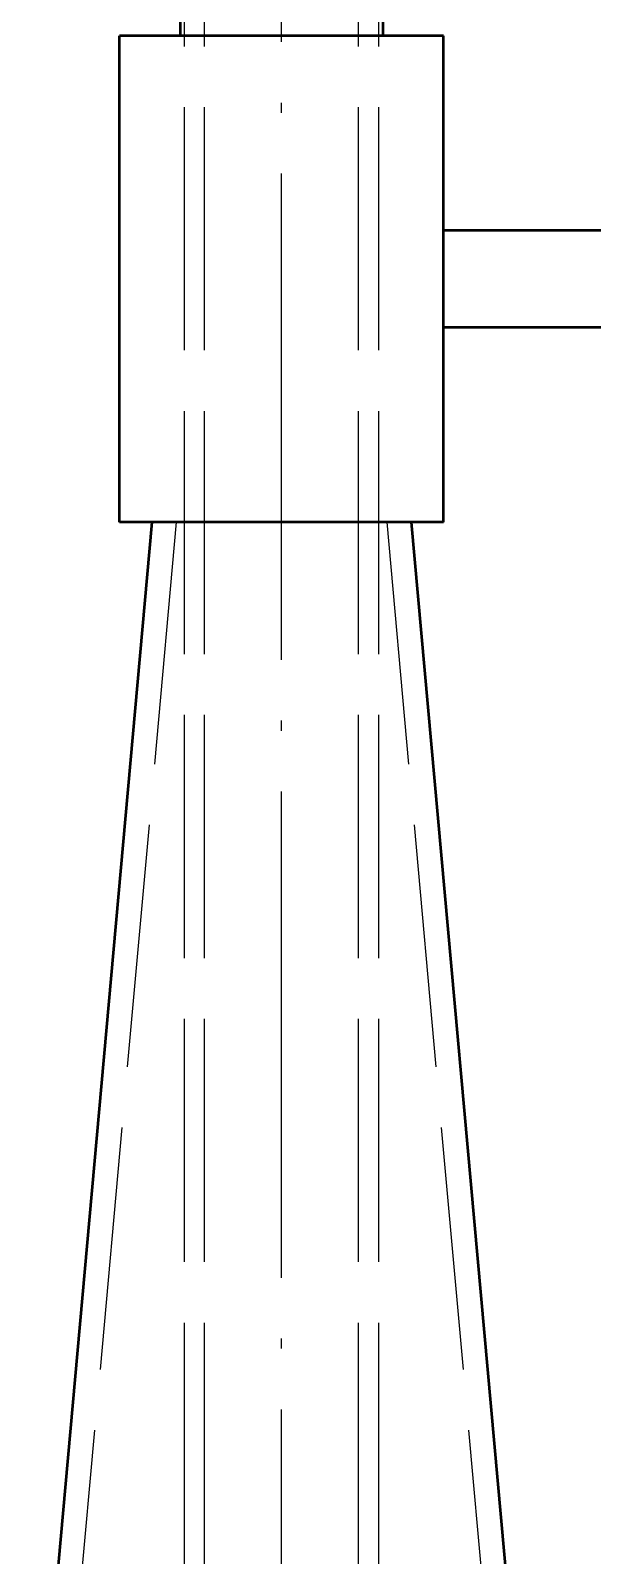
# Model space of a CAD drawing. Header units: millimetres. Extents: x 0 to 594, y 0 to 420.
# Drawn here: x 219.7 to 226.64, y 294.95 to 313.77 of the extents above; entities that cross this region are included whole.
import ezdxf

# ---------------------------------------------------------------- set-up
doc = ezdxf.new("R2010")
doc.units = ezdxf.units.MM
doc.linetypes.add('ISO02-TRAZOS', pattern=[3.75, 3, -0.75])
doc.linetypes.add('ISO04-TRAZO-PUNTO', pattern=[7.625, 6, -0.75, 0.125, -0.75])
for name, color, linetype, lineweight in [('01-VISIBLE', 7, 'CONTINUOUS', 50), ('02-OCULTA', 4, 'ISO02-TRAZOS', 25), ('03-EJE', 1, 'ISO04-TRAZO-PUNTO', 25)]:
    doc.layers.add(name, color=color, linetype=linetype, lineweight=lineweight)

msp = doc.modelspace()

# ---------------------------------------------------------------- linework, layer by layer
at = {"layer": '01-VISIBLE'}
for p, q in [((224.05, 357.758), (224.05, 313.7)), ((221.55, 341.62), (221.55, 313.7)), ((224.8, 313.7), (220.8, 313.7)), ((220.8, 307.7), (220.8, 313.7)), ((224.8, 307.7), (224.8, 313.7)), ((233.8, 311.3), (224.8, 311.3)), ((233.8, 310.1), (224.8, 310.1)), ((221.2, 307.7), (219.764, 291.74)), ((224.8, 307.7), (220.8, 307.7)), ((224.4, 307.7), (226.2, 287.7))]:
    msp.add_line(p, q, dxfattribs=at)
at = {"layer": '02-OCULTA'}
for p, q in [((221.6, 257.32), (221.6, 358.898)), ((221.85, 257.32), (221.85, 358.898)), ((223.75, 257.32), (223.75, 358.898)), ((224, 257.32), (224, 358.898)), ((224.8, 313.7), (220.8, 313.7)), ((220.8, 307.7), (220.8, 313.7)), ((224.8, 307.7), (224.8, 313.7)), ((224.8, 310.1), (224.8, 311.3)), ((224.8, 310.1), (224.8, 311.3)), ((233.8, 311.3), (224.8, 311.3)), ((233.8, 310.1), (224.8, 310.1)), ((221.5, 307.7), (219.7, 287.7)), ((224.8, 307.7), (220.8, 307.7)), ((224.1, 307.7), (225.9, 287.7))]:
    msp.add_line(p, q, dxfattribs=at)
for points in [[(224.05, 313.7), (224, 313.7), (223.95, 313.7), (223.9, 313.7), (223.85, 313.7), (223.8, 313.7), (223.75, 313.7), (223.7, 313.7), (223.65, 313.7), (223.6, 313.7), (223.55, 313.7), (223.5, 313.7), (223.45, 313.7), (223.4, 313.7), (223.35, 313.7), (223.3, 313.7), (223.25, 313.7), (223.2, 313.7), (223.15, 313.7), (223.1, 313.7), (223.05, 313.7), (223, 313.7), (222.95, 313.7), (222.9, 313.7), (222.85, 313.7), (222.8, 313.7), (222.75, 313.7), (222.7, 313.7), (222.65, 313.7), (222.6, 313.7), (222.55, 313.7), (222.5, 313.7), (222.45, 313.7), (222.4, 313.7), (222.35, 313.7), (222.3, 313.7), (222.25, 313.7), (222.2, 313.7), (222.15, 313.7), (222.1, 313.7), (222.05, 313.7), (222, 313.7), (221.95, 313.7), (221.9, 313.7), (221.85, 313.7), (221.8, 313.7), (221.75, 313.7), (221.7, 313.7), (221.65, 313.7), (221.6, 313.7), (221.55, 313.7)], [(221.55, 313.7), (221.6, 313.7), (221.65, 313.7), (221.7, 313.7), (221.75, 313.7), (221.8, 313.7), (221.85, 313.7), (221.9, 313.7), (221.95, 313.7), (222, 313.7), (222.05, 313.7), (222.1, 313.7), (222.15, 313.7), (222.2, 313.7), (222.25, 313.7), (222.3, 313.7), (222.35, 313.7), (222.4, 313.7), (222.45, 313.7), (222.5, 313.7), (222.55, 313.7), (222.6, 313.7), (222.65, 313.7), (222.7, 313.7), (222.75, 313.7), (222.8, 313.7)], [(222.8, 313.7), (222.85, 313.7), (222.9, 313.7), (222.95, 313.7), (223, 313.7), (223.05, 313.7), (223.1, 313.7), (223.15, 313.7), (223.2, 313.7), (223.25, 313.7), (223.3, 313.7), (223.35, 313.7), (223.4, 313.7), (223.45, 313.7), (223.5, 313.7), (223.55, 313.7), (223.6, 313.7), (223.65, 313.7), (223.7, 313.7), (223.75, 313.7), (223.8, 313.7), (223.85, 313.7), (223.9, 313.7), (223.95, 313.7), (224, 313.7), (224.05, 313.7)], [(222.8, 307.7), (222.75, 307.7), (222.7, 307.7), (222.65, 307.7), (222.6, 307.7), (222.55, 307.7), (222.5, 307.7), (222.45, 307.7), (222.4, 307.7), (222.35, 307.7), (222.3, 307.7), (222.25, 307.7), (222.2, 307.7), (222.15, 307.7), (222.1, 307.7), (222.05, 307.7), (222, 307.7), (221.95, 307.7), (221.9, 307.7), (221.85, 307.7), (221.8, 307.7), (221.75, 307.7), (221.7, 307.7), (221.65, 307.7), (221.6, 307.7), (221.55, 307.7), (221.5, 307.7), (221.45, 307.7), (221.4, 307.7), (221.35, 307.7), (221.3, 307.7), (221.25, 307.7), (221.2, 307.7)], [(221.2, 307.7), (221.25, 307.7), (221.3, 307.7), (221.35, 307.7), (221.4, 307.7), (221.45, 307.7), (221.5, 307.7), (221.55, 307.7), (221.6, 307.7), (221.65, 307.7), (221.7, 307.7), (221.75, 307.7), (221.8, 307.7), (221.85, 307.7), (221.9, 307.7), (221.95, 307.7), (222, 307.7), (222.05, 307.7), (222.1, 307.7), (222.15, 307.7), (222.2, 307.7), (222.25, 307.7), (222.3, 307.7), (222.35, 307.7), (222.4, 307.7), (222.45, 307.7), (222.5, 307.7), (222.55, 307.7), (222.6, 307.7), (222.65, 307.7), (222.7, 307.7), (222.75, 307.7), (222.8, 307.7), (222.85, 307.7), (222.9, 307.7), (222.95, 307.7), (223, 307.7), (223.05, 307.7), (223.1, 307.7), (223.15, 307.7), (223.2, 307.7), (223.25, 307.7), (223.3, 307.7), (223.35, 307.7), (223.4, 307.7), (223.45, 307.7), (223.5, 307.7), (223.55, 307.7), (223.6, 307.7), (223.65, 307.7), (223.7, 307.7), (223.75, 307.7), (223.8, 307.7), (223.85, 307.7), (223.9, 307.7), (223.95, 307.7), (224, 307.7), (224.05, 307.7), (224.1, 307.7), (224.15, 307.7), (224.2, 307.7), (224.25, 307.7), (224.3, 307.7), (224.35, 307.7), (224.4, 307.7)], [(222.8, 307.7), (222.75, 307.7), (222.7, 307.7), (222.65, 307.7), (222.6, 307.7), (222.55, 307.7), (222.5, 307.7), (222.45, 307.7), (222.4, 307.7), (222.35, 307.7), (222.3, 307.7), (222.25, 307.7), (222.2, 307.7), (222.15, 307.7), (222.1, 307.7), (222.05, 307.7), (222, 307.7), (221.95, 307.7), (221.9, 307.7), (221.85, 307.7), (221.8, 307.7), (221.75, 307.7), (221.7, 307.7), (221.65, 307.7), (221.6, 307.7), (221.55, 307.7), (221.5, 307.7)], [(221.5, 307.7), (221.55, 307.7), (221.6, 307.7), (221.65, 307.7), (221.7, 307.7), (221.75, 307.7), (221.8, 307.7), (221.85, 307.7), (221.9, 307.7), (221.95, 307.7), (222, 307.7), (222.05, 307.7), (222.1, 307.7), (222.15, 307.7), (222.2, 307.7), (222.25, 307.7), (222.3, 307.7), (222.35, 307.7), (222.4, 307.7), (222.45, 307.7), (222.5, 307.7), (222.55, 307.7), (222.6, 307.7), (222.65, 307.7), (222.7, 307.7), (222.75, 307.7), (222.8, 307.7), (222.85, 307.7), (222.9, 307.7), (222.95, 307.7), (223, 307.7), (223.05, 307.7), (223.1, 307.7), (223.15, 307.7), (223.2, 307.7), (223.25, 307.7), (223.3, 307.7), (223.35, 307.7), (223.4, 307.7), (223.45, 307.7), (223.5, 307.7), (223.55, 307.7), (223.6, 307.7), (223.65, 307.7), (223.7, 307.7), (223.75, 307.7), (223.8, 307.7), (223.85, 307.7), (223.9, 307.7), (223.95, 307.7), (224, 307.7), (224.05, 307.7), (224.1, 307.7)], [(224.4, 307.7), (224.348, 307.7), (224.297, 307.7), (224.245, 307.7), (224.194, 307.7), (224.142, 307.7), (224.09, 307.7), (224.039, 307.7), (223.987, 307.7), (223.935, 307.7), (223.884, 307.7), (223.832, 307.7), (223.781, 307.7), (223.729, 307.7), (223.677, 307.7), (223.626, 307.7), (223.574, 307.7), (223.523, 307.7), (223.471, 307.7), (223.419, 307.7), (223.368, 307.7), (223.316, 307.7), (223.265, 307.7), (223.213, 307.7), (223.161, 307.7), (223.11, 307.7), (223.058, 307.7), (223.006, 307.7), (222.955, 307.7), (222.903, 307.7), (222.852, 307.7), (222.8, 307.7)], [(224.1, 307.7), (224.048, 307.7), (223.996, 307.7), (223.944, 307.7), (223.892, 307.7), (223.84, 307.7), (223.788, 307.7), (223.736, 307.7), (223.684, 307.7), (223.632, 307.7), (223.58, 307.7), (223.528, 307.7), (223.476, 307.7), (223.424, 307.7), (223.372, 307.7), (223.32, 307.7), (223.268, 307.7), (223.216, 307.7), (223.164, 307.7), (223.112, 307.7), (223.06, 307.7), (223.008, 307.7), (222.956, 307.7), (222.904, 307.7), (222.852, 307.7), (222.8, 307.7)]]:
    msp.add_lwpolyline(points, dxfattribs=at)
at = {"layer": '03-EJE'}
msp.add_line((222.8, 245), (222.8, 365.518), dxfattribs=at)

doc.saveas('drawing.dxf')
